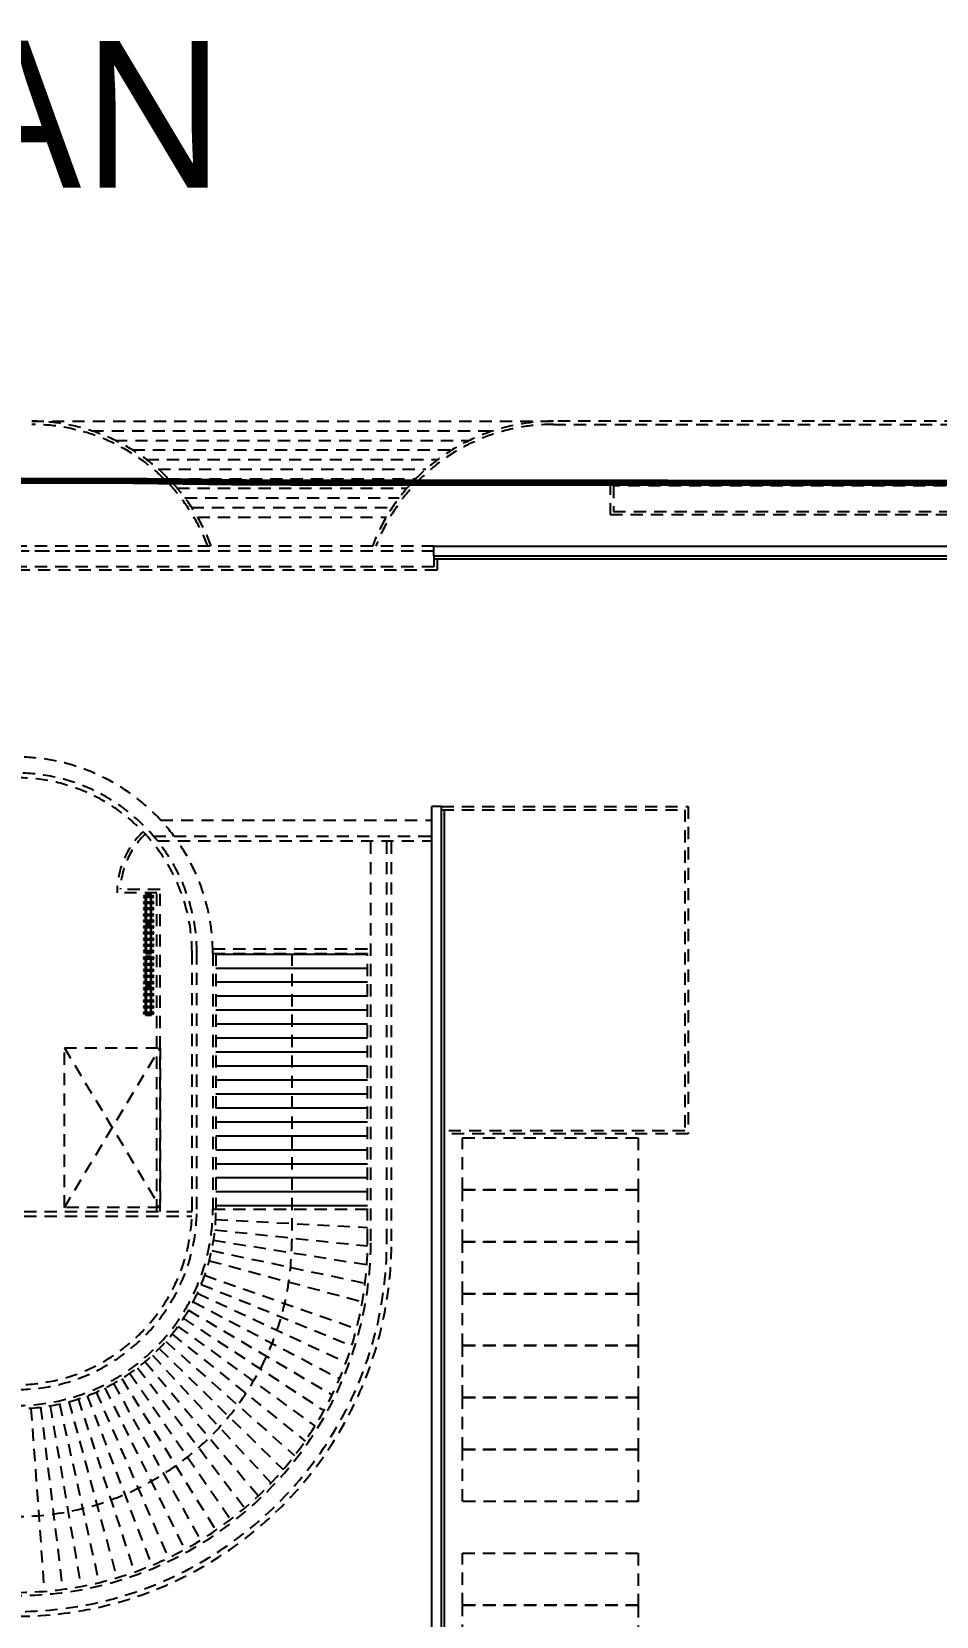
# Model space of a CAD drawing. Header units: millimetres. Extents: x -41190 to 206278, y 985 to 58902.
# Drawn here: x 117586 to 118697, y 17912 to 19857 of the extents above; entities that cross this region are included whole.
import ezdxf
from ezdxf.enums import TextEntityAlignment as Align

# ---------------------------------------------------------------- set-up
doc = ezdxf.new("R2010")
doc.units = ezdxf.units.MM
doc.header["$LTSCALE"] = 100
doc.header["$MEASUREMENT"] = 0
doc.header["$PDSIZE"] = -10
doc.linetypes.add('-HID', pattern=[2.5, 1.5, -1])
doc.layers.get('0').update_dxf_attribs({"linetype": 'CONTINUOUS'})
for name, color, linetype in [('ELE2', 3, 'CONTINUOUS'), ('ELE9', 9, 'CONTINUOUS'), ('LAND-3', 9, 'CONTINUOUS'), ('TEXT', 3, 'CONTINUOUS'), ('트렌치', 9, 'CONTINUOUS')]:
    doc.layers.add(name, color=color, linetype=linetype)
doc.styles.add('나눔바른고딕', font='NanumBarunGothic.ttf')

# ---------------------------------------------------------------- blocks, each defined once
blk = doc.blocks.new('KEY PLAN_계단실G')
at = {"layer": 'ELE9', "linetype": '-HID', "ltscale": 0.1}
h = blk.add_hatch(dxfattribs=at)
h.set_pattern_fill('ANSI31', color=253, scale=137.2, angle=135)
h.set_pattern_definition([(180, (-709787.08, -9435.585), (-1e-15, -17.15), [])])
h.paths.add_polyline_path([(-3706.4, -890.8), (-3706.4, -577.2), (-3892.6, -577.2), (-3892.6, -890.8)])
at = {"layer": 'ELE2', "color": 253, "ltscale": 0.1}
for points in [[(-3625, -89.2), (-3625, -77.4), (-481.2, -77.4)], [(-3625, -89.2), (-481.2, -89.2)], [(-430.2, -2156.5), (-3627.5, -2156.5), (-3627.5, -396.9)], [(-430.2, -2144.7), (-3615.7, -2144.7), (-3615.7, -396.9), (-3627.5, -396.9)]]:
    blk.add_lwpolyline(points, dxfattribs=at)
at = {"layer": 'ELE9', "color": 253, "linetype": '-HID', "ltscale": 0.1}
for p, q in [((-3625, -102.9), (-4137.6, -102.9)), ((-3702.4, -930), (-3702.4, -439)), ((-3979.1, -506.3), (-3979.1, -504.8)), ((-3979.1, -504.8), (-3971.6, -504.8)), ((-3971.6, -506.3), (-3971.6, -504.8)), ((-3965.1, -893.8), (-3965.1, -502.7)), ((-3979.1, -507.9), (-3979.1, -506.7)), ((-3979.1, -513.8), (-3979.1, -508.3)), ((-3979.1, -515.4), (-3979.1, -514.2)), ((-3979.1, -521.3), (-3979.1, -515.8)), ((-3979.1, -522.9), (-3979.1, -521.7)), ((-3979.1, -528.8), (-3979.1, -523.3)), ((-3978.7, -507.9), (-3978.7, -506.7)), ((-3978.7, -515.4), (-3978.7, -514.2)), ((-3978.7, -522.9), (-3978.7, -521.7)), ((-3978.4, -507.9), (-3978.4, -506.7)), ((-3978.4, -515.4), (-3978.4, -514.2)), ((-3978.4, -522.9), (-3978.4, -521.7)), ((-3978.1, -506.3), (-3978.1, -505.8)), ((-3978.1, -505.8), (-3972.6, -505.8)), ((-3978.1, -507.9), (-3978.1, -506.7)), ((-3978.1, -513.8), (-3978.1, -508.3)), ((-3978.1, -515.4), (-3978.1, -514.2)), ((-3978.1, -521.3), (-3978.1, -515.8)), ((-3978.1, -522.9), (-3978.1, -521.7)), ((-3978.1, -528.8), (-3978.1, -523.3)), ((-3972.6, -506.3), (-3972.6, -505.8)), ((-3972.6, -507.9), (-3972.6, -506.7)), ((-3972.6, -513.8), (-3972.6, -508.3)), ((-3972.6, -515.4), (-3972.6, -514.2)), ((-3972.6, -521.3), (-3972.6, -515.8)), ((-3972.6, -522.9), (-3972.6, -521.7)), ((-3972.6, -528.8), (-3972.6, -523.3)), ((-3972.2, -507.9), (-3972.2, -506.7)), ((-3972.2, -515.4), (-3972.2, -514.2)), ((-3972.2, -522.9), (-3972.2, -521.7)), ((-3972, -507.9), (-3972, -506.7)), ((-3972, -515.4), (-3972, -514.2)), ((-3972, -522.9), (-3972, -521.7)), ((-3971.6, -507.9), (-3971.6, -506.7)), ((-3971.6, -513.8), (-3971.6, -508.3)), ((-3971.6, -515.4), (-3971.6, -514.2)), ((-3971.6, -521.3), (-3971.6, -515.8)), ((-3971.6, -522.9), (-3971.6, -521.7)), ((-3971.6, -528.8), (-3971.6, -523.3)), ((-3979.1, -536.2), (-3979.1, -530.8)), ((-3979.1, -537.8), (-3979.1, -536.7)), ((-3979.1, -538.3), (-3979.1, -539.8)), ((-3979.1, -539.8), (-3971.6, -539.8)), ((-3979.1, -543.7), (-3979.1, -542.2)), ((-3979.1, -542.2), (-3971.6, -542.2)), ((-3979.1, -545.3), (-3979.1, -544.2)), ((-3978.7, -530.4), (-3978.7, -529.2)), ((-3978.7, -537.9), (-3978.7, -536.7)), ((-3978.7, -545.3), (-3978.7, -544.2)), ((-3978.4, -530.4), (-3978.4, -529.2)), ((-3978.4, -537.9), (-3978.4, -536.7)), ((-3978.4, -545.3), (-3978.4, -544.2)), ((-3978.1, -536.2), (-3978.1, -530.8)), ((-3978.1, -537.8), (-3978.1, -536.7)), ((-3978.1, -538.3), (-3978.1, -538.8)), ((-3978.1, -538.8), (-3972.6, -538.8)), ((-3978.1, -543.7), (-3978.1, -543.2)), ((-3978.1, -543.2), (-3972.6, -543.2)), ((-3978.1, -545.3), (-3978.1, -544.2)), ((-3972.6, -530.4), (-3972.6, -529.2)), ((-3972.6, -536.2), (-3972.6, -530.8)), ((-3972.6, -537.8), (-3972.6, -536.7)), ((-3972.6, -538.3), (-3972.6, -538.8)), ((-3972.6, -543.7), (-3972.6, -543.2)), ((-3972.6, -545.3), (-3972.6, -544.2)), ((-3972.2, -530.4), (-3972.2, -529.2)), ((-3972.2, -537.9), (-3972.2, -536.7)), ((-3972.2, -545.3), (-3972.2, -544.2)), ((-3972, -530.4), (-3972, -529.2)), ((-3972, -537.9), (-3972, -536.7)), ((-3972, -545.3), (-3972, -544.2)), ((-3971.6, -530.4), (-3971.6, -529.2)), ((-3971.6, -536.2), (-3971.6, -530.8)), ((-3971.6, -537.8), (-3971.6, -536.7)), ((-3971.6, -538.3), (-3971.6, -539.8)), ((-3971.6, -543.7), (-3971.6, -542.2)), ((-3971.6, -545.3), (-3971.6, -544.2)), ((-3979.1, -551.2), (-3979.1, -545.8)), ((-3979.1, -552.8), (-3979.1, -551.6)), ((-3979.1, -558.7), (-3979.1, -553.2)), ((-3979.1, -560.3), (-3979.1, -559.1)), ((-3979.1, -566.2), (-3979.1, -560.7)), ((-3978.7, -552.8), (-3978.7, -551.6)), ((-3978.7, -560.3), (-3978.7, -559.1)), ((-3978.4, -552.8), (-3978.4, -551.6)), ((-3978.4, -560.3), (-3978.4, -559.1)), ((-3978.1, -551.2), (-3978.1, -545.8)), ((-3978.1, -552.8), (-3978.1, -551.6)), ((-3978.1, -558.7), (-3978.1, -553.2)), ((-3978.1, -560.3), (-3978.1, -559.1)), ((-3978.1, -566.2), (-3978.1, -560.7)), ((-3972.6, -551.2), (-3972.6, -545.8)), ((-3972.6, -552.8), (-3972.6, -551.6)), ((-3972.6, -558.7), (-3972.6, -553.2)), ((-3972.6, -560.3), (-3972.6, -559.1)), ((-3972.6, -566.2), (-3972.6, -560.7)), ((-3972.2, -552.8), (-3972.2, -551.6)), ((-3972.2, -560.3), (-3972.2, -559.1)), ((-3972, -552.8), (-3972, -551.6)), ((-3972, -560.3), (-3972, -559.1)), ((-3971.6, -551.2), (-3971.6, -545.8)), ((-3971.6, -552.8), (-3971.6, -551.6)), ((-3971.6, -558.7), (-3971.6, -553.2)), ((-3971.6, -560.3), (-3971.6, -559.1)), ((-3971.6, -566.2), (-3971.6, -560.7)), ((-3979.1, -573.7), (-3979.1, -568.2)), ((-3979.1, -575.3), (-3979.1, -574.1)), ((-3979.1, -575.7), (-3979.1, -577.2)), ((-3979.1, -577.2), (-3971.6, -577.2)), ((-3979.1, -581.9), (-3979.1, -580.4)), ((-3979.1, -580.4), (-3971.6, -580.4)), ((-3979.1, -583.5), (-3979.1, -582.4)), ((-3978.7, -567.8), (-3978.7, -566.6)), ((-3978.7, -575.3), (-3978.7, -574.1)), ((-3978.7, -583.5), (-3978.7, -582.4)), ((-3978.4, -567.8), (-3978.4, -566.6)), ((-3978.4, -575.3), (-3978.4, -574.1)), ((-3978.4, -583.5), (-3978.4, -582.4)), ((-3978.1, -573.7), (-3978.1, -568.2)), ((-3978.1, -575.3), (-3978.1, -574.1)), ((-3978.1, -575.7), (-3978.1, -576.2)), ((-3978.1, -576.2), (-3972.6, -576.2)), ((-3978.1, -581.9), (-3978.1, -581.4)), ((-3978.1, -581.4), (-3972.6, -581.4)), ((-3978.1, -583.5), (-3978.1, -582.4)), ((-3972.6, -567.8), (-3972.6, -566.6)), ((-3972.6, -573.7), (-3972.6, -568.2)), ((-3972.6, -575.3), (-3972.6, -574.1)), ((-3972.6, -575.7), (-3972.6, -576.2)), ((-3972.6, -581.9), (-3972.6, -581.4)), ((-3972.6, -583.5), (-3972.6, -582.4)), ((-3972.2, -567.8), (-3972.2, -566.6)), ((-3972.2, -575.3), (-3972.2, -574.1)), ((-3972.2, -583.5), (-3972.2, -582.4)), ((-3972, -567.8), (-3972, -566.6)), ((-3972, -575.3), (-3972, -574.1)), ((-3972, -583.5), (-3972, -582.4)), ((-3971.6, -567.8), (-3971.6, -566.6)), ((-3971.6, -573.7), (-3971.6, -568.2)), ((-3971.6, -575.3), (-3971.6, -574.1)), ((-3971.6, -575.7), (-3971.6, -577.2)), ((-3971.6, -581.9), (-3971.6, -580.4)), ((-3971.6, -583.5), (-3971.6, -582.4)), ((-3896.5, -577.2), (-3896.5, -890.8)), ((-3892.6, -577.2), (-3892.6, -890.8)), ((-3706.4, -930), (-3706.4, -577.2)), ((-3979.1, -589.4), (-3979.1, -584)), ((-3979.1, -591), (-3979.1, -589.8)), ((-3979.1, -596.9), (-3979.1, -591.4)), ((-3979.1, -598.5), (-3979.1, -597.3)), ((-3979.1, -604.4), (-3979.1, -598.9)), ((-3978.7, -591), (-3978.7, -589.8)), ((-3978.7, -598.5), (-3978.7, -597.3)), ((-3978.4, -591), (-3978.4, -589.8)), ((-3978.4, -598.5), (-3978.4, -597.3)), ((-3978.1, -589.4), (-3978.1, -584)), ((-3978.1, -591), (-3978.1, -589.8)), ((-3978.1, -596.9), (-3978.1, -591.4)), ((-3978.1, -598.5), (-3978.1, -597.3)), ((-3978.1, -604.4), (-3978.1, -598.9)), ((-3972.6, -589.4), (-3972.6, -584)), ((-3972.6, -591), (-3972.6, -589.8)), ((-3972.6, -596.9), (-3972.6, -591.4)), ((-3972.6, -598.5), (-3972.6, -597.3)), ((-3972.6, -604.4), (-3972.6, -598.9)), ((-3972.2, -591), (-3972.2, -589.8)), ((-3972.2, -598.5), (-3972.2, -597.3)), ((-3972, -591), (-3972, -589.8)), ((-3972, -598.5), (-3972, -597.3)), ((-3971.6, -589.4), (-3971.6, -584)), ((-3971.6, -591), (-3971.6, -589.8)), ((-3971.6, -596.9), (-3971.6, -591.4)), ((-3971.6, -598.5), (-3971.6, -597.3)), ((-3971.6, -604.4), (-3971.6, -598.9)), ((-3979.1, -611.9), (-3979.1, -606.4)), ((-3979.1, -613.5), (-3979.1, -612.3)), ((-3979.1, -613.9), (-3979.1, -615.4)), ((-3979.1, -615.4), (-3971.6, -615.4)), ((-3979.1, -619.3), (-3979.1, -617.8)), ((-3979.1, -617.8), (-3971.6, -617.8)), ((-3979.1, -620.9), (-3979.1, -619.8)), ((-3979.1, -626.8), (-3979.1, -621.4)), ((-3978.7, -606), (-3978.7, -604.8)), ((-3978.7, -613.5), (-3978.7, -612.3)), ((-3978.7, -620.9), (-3978.7, -619.8)), ((-3978.4, -606), (-3978.4, -604.8)), ((-3978.4, -613.5), (-3978.4, -612.3)), ((-3978.4, -620.9), (-3978.4, -619.8)), ((-3978.1, -611.9), (-3978.1, -606.4)), ((-3978.1, -613.5), (-3978.1, -612.3)), ((-3978.1, -613.9), (-3978.1, -614.4)), ((-3978.1, -614.4), (-3972.6, -614.4)), ((-3978.1, -619.3), (-3978.1, -618.8)), ((-3978.1, -618.8), (-3972.6, -618.8)), ((-3978.1, -620.9), (-3978.1, -619.8)), ((-3978.1, -626.8), (-3978.1, -621.4)), ((-3972.6, -606), (-3972.6, -604.8)), ((-3972.6, -611.9), (-3972.6, -606.4)), ((-3972.6, -613.5), (-3972.6, -612.3)), ((-3972.6, -613.9), (-3972.6, -614.4)), ((-3972.6, -619.3), (-3972.6, -618.8)), ((-3972.6, -620.9), (-3972.6, -619.8)), ((-3972.6, -626.8), (-3972.6, -621.4)), ((-3972.2, -606), (-3972.2, -604.8)), ((-3972.2, -613.5), (-3972.2, -612.3)), ((-3972.2, -620.9), (-3972.2, -619.8)), ((-3972, -606), (-3972, -604.8)), ((-3972, -613.5), (-3972, -612.3)), ((-3972, -620.9), (-3972, -619.8)), ((-3971.6, -606), (-3971.6, -604.8)), ((-3971.6, -611.9), (-3971.6, -606.4)), ((-3971.6, -613.5), (-3971.6, -612.3)), ((-3971.6, -613.9), (-3971.6, -615.4)), ((-3971.6, -619.3), (-3971.6, -617.8)), ((-3971.6, -620.9), (-3971.6, -619.8)), ((-3971.6, -626.8), (-3971.6, -621.4)), ((-3979.1, -628.4), (-3979.1, -627.3)), ((-3979.1, -634.3), (-3979.1, -628.9)), ((-3979.1, -635.9), (-3979.1, -634.7)), ((-3979.1, -641.8), (-3979.1, -636.4)), ((-3978.7, -628.4), (-3978.7, -627.3)), ((-3978.7, -635.9), (-3978.7, -634.7)), ((-3978.4, -628.4), (-3978.4, -627.3)), ((-3978.4, -635.9), (-3978.4, -634.7)), ((-3978.1, -628.4), (-3978.1, -627.3)), ((-3978.1, -634.3), (-3978.1, -628.9)), ((-3978.1, -635.9), (-3978.1, -634.7)), ((-3978.1, -641.8), (-3978.1, -636.4)), ((-3972.6, -628.4), (-3972.6, -627.3)), ((-3972.6, -634.3), (-3972.6, -628.9)), ((-3972.6, -635.9), (-3972.6, -634.7)), ((-3972.6, -641.8), (-3972.6, -636.4)), ((-3972.2, -628.4), (-3972.2, -627.3)), ((-3972.2, -635.9), (-3972.2, -634.7)), ((-3972, -628.4), (-3972, -627.3)), ((-3972, -635.9), (-3972, -634.7)), ((-3971.6, -628.4), (-3971.6, -627.3)), ((-3971.6, -634.3), (-3971.6, -628.9)), ((-3971.6, -635.9), (-3971.6, -634.7)), ((-3971.6, -641.8), (-3971.6, -636.4)), ((-3979.1, -649.3), (-3979.1, -643.8)), ((-3979.1, -650.9), (-3979.1, -649.7)), ((-3979.1, -651.3), (-3979.1, -652.9)), ((-3979.1, -652.9), (-3971.6, -652.9)), ((-3978.7, -643.4), (-3978.7, -642.2)), ((-3978.7, -650.9), (-3978.7, -649.7)), ((-3978.4, -643.4), (-3978.4, -642.2)), ((-3978.4, -650.9), (-3978.4, -649.7)), ((-3978.1, -649.3), (-3978.1, -643.8)), ((-3978.1, -650.9), (-3978.1, -649.7)), ((-3978.1, -651.3), (-3978.1, -651.9)), ((-3978.1, -651.9), (-3972.6, -651.9)), ((-3972.6, -643.4), (-3972.6, -642.2)), ((-3972.6, -649.3), (-3972.6, -643.8)), ((-3972.6, -650.9), (-3972.6, -649.7)), ((-3972.6, -651.3), (-3972.6, -651.9)), ((-3972.2, -643.4), (-3972.2, -642.2)), ((-3972.2, -650.9), (-3972.2, -649.7)), ((-3972, -643.4), (-3972, -642.2)), ((-3972, -650.9), (-3972, -649.7)), ((-3971.6, -643.4), (-3971.6, -642.2)), ((-3971.6, -649.3), (-3971.6, -643.8)), ((-3971.6, -650.9), (-3971.6, -649.7)), ((-3971.6, -651.3), (-3971.6, -652.9))]:
    blk.add_line(p, q, dxfattribs=at)
for points in [[(-4118.9, 76), (-4118.9, 76, -0.313556), (-3898.4, -77.4)], [(-4118.9, 72, -0.311828), (-3902.6, -77.4, -0.311828)], [(-3625, -77.4), (-4137.6, -77.4, 0.414214), (-4598.2, -538), (-4598.2, -930, 1), (-3677, -930), (-3677, -439)], [(-3922, -83.3), (-4137.6, -83.3, 0.414214), (-4592.3, -538), (-4592.3, -930, 1), (-3682.8, -930), (-3682.8, -439)], [(-3799.5, -577.2), (-3799.5, -930, -1), (-4475.7, -930), (-4475.7, -557.6, -0.414214), (-4137.6, -219.5)], [(-4359, -890.8, 1), (-3916.1, -890.8), (-3916.1, -577.2, 1), (-4359, -577.2), (-4359, -890.8)], [(-4353.2, -890.8, 1), (-3922, -890.8), (-3922, -577.2, 1), (-4353.2, -577.2), (-4353.2, -890.8)], [(-4014.1, -502.7, -0.204235), (-3982.1, -427.8, -0.204235)], [(-4010.1, -498.8, -0.193955), (-3979.4, -430.6, -0.193955)], [(-3978.2, -506.3, 0.259476), (-3978.6, -506.1, 0.259476), (-3978.9, -506.3, 1)], [(-3978.9, -506.7, 0.179535), (-3978.7, -506.9, 1)], [(-3978.7, -507.7, 0.179535), (-3978.9, -507.9, 1)], [(-3978.9, -508.3, 0.556415), (-3978.2, -508.3, 1)], [(-3978.2, -513.8, 0.259476), (-3978.6, -513.6, 0.259476), (-3978.9, -513.8, 1)], [(-3978.9, -514.2, 0.179535), (-3978.7, -514.4, 1)], [(-3978.7, -515.2, 0.179535), (-3978.9, -515.4, 1)], [(-3978.9, -515.8, 0.556415), (-3978.2, -515.8, 1)], [(-3978.2, -521.3, 0.259476), (-3978.6, -521.1, 0.259476), (-3978.9, -521.3, 1)], [(-3978.9, -521.7, 0.179535), (-3978.7, -521.9, 1)], [(-3978.7, -522.7, 0.179535), (-3978.9, -522.9, 1)], [(-3978.9, -523.3, 0.556415), (-3978.2, -523.3, 1)], [(-3978.4, -506.9, 0.179535), (-3978.2, -506.7, 0.259476)], [(-3978.2, -507.9, 0.179535), (-3978.4, -507.7, 0.259476)], [(-3978.4, -514.4, 0.179535), (-3978.2, -514.2, 0.259476)], [(-3978.2, -515.4, 0.179535), (-3978.4, -515.2, 0.259476)], [(-3978.4, -521.9, 0.179535), (-3978.2, -521.7, 0.259476)], [(-3978.2, -522.9, 0.179535), (-3978.4, -522.7, 0.259476)], [(-3972.4, -506.3, -0.259476), (-3972.1, -506.1, -0.259476), (-3971.7, -506.3, -1)], [(-3972.2, -506.9, -0.179535), (-3972.4, -506.7, -0.259476)], [(-3972.4, -507.9, -0.179535), (-3972.2, -507.7, -0.259476)], [(-3971.7, -508.3, -0.556415), (-3972.4, -508.3, -1)], [(-3972.4, -513.8, -0.259476), (-3972.1, -513.6, -0.259476), (-3971.7, -513.8, -1)], [(-3972.2, -514.4, -0.179535), (-3972.4, -514.2, -0.259476)], [(-3972.4, -515.4, -0.179535), (-3972.2, -515.2, -0.259476)], [(-3971.7, -515.8, -0.556415), (-3972.4, -515.8, -1)], [(-3972.4, -521.3, -0.259476), (-3972.1, -521.1, -0.259476), (-3971.7, -521.3, -1)], [(-3972.2, -521.9, -0.179535), (-3972.4, -521.7, -0.259476)], [(-3972.4, -522.9, -0.179535), (-3972.2, -522.7, -0.259476)], [(-3971.7, -523.3, -0.556415), (-3972.4, -523.3, -1)], [(-3971.7, -506.7, -0.179535), (-3972, -506.9, -1)], [(-3972, -507.7, -0.179535), (-3971.7, -507.9, -1)], [(-3971.7, -514.2, -0.179535), (-3972, -514.4, -1)], [(-3972, -515.2, -0.179535), (-3971.7, -515.4, -1)], [(-3971.7, -521.7, -0.179535), (-3972, -521.9, -1)], [(-3972, -522.7, -0.179535), (-3971.7, -522.9, -1)], [(-3978.2, -528.8, 0.259476), (-3978.6, -528.6, 0.259476), (-3978.9, -528.8, 1)], [(-3978.9, -529.2, 0.179535), (-3978.7, -529.4, 1)], [(-3978.7, -530.2, 0.179535), (-3978.9, -530.4, 1)], [(-3978.9, -530.8, 0.556415), (-3978.2, -530.8, 1)], [(-3978.2, -536.3, 0.259476), (-3978.6, -536.1, 0.259476), (-3978.9, -536.3, 1)], [(-3978.9, -536.7, 0.179535), (-3978.7, -536.9, 1)], [(-3978.7, -537.7, 0.179535), (-3978.9, -537.8, 1)], [(-3978.9, -538.3, 0.556415), (-3978.2, -538.3, 1)], [(-3978.2, -543.7, 0.259476), (-3978.6, -543.5, 0.259476), (-3978.9, -543.7, 1)], [(-3978.9, -544.2, 0.179535), (-3978.7, -544.3, 1)], [(-3978.4, -529.4, 0.179535), (-3978.2, -529.2, 0.259476)], [(-3978.2, -530.4, 0.179535), (-3978.4, -530.2, 0.259476)], [(-3978.4, -536.9, 0.179535), (-3978.2, -536.7, 0.259476)], [(-3978.2, -537.8, 0.179535), (-3978.4, -537.7, 0.259476)], [(-3978.4, -544.3, 0.179535), (-3978.2, -544.2, 0.259476)], [(-3972.4, -528.8, -0.259476), (-3972.1, -528.6, -0.259476), (-3971.7, -528.8, -1)], [(-3972.2, -529.4, -0.179535), (-3972.4, -529.2, -0.259476)], [(-3972.4, -530.4, -0.179535), (-3972.2, -530.2, -0.259476)], [(-3971.7, -530.8, -0.556415), (-3972.4, -530.8, -1)], [(-3972.4, -536.3, -0.259476), (-3972.1, -536.1, -0.259476), (-3971.7, -536.3, -1)], [(-3972.2, -536.9, -0.179535), (-3972.4, -536.7, -0.259476)], [(-3972.4, -537.8, -0.179535), (-3972.2, -537.7, -0.259476)], [(-3971.7, -538.3, -0.556415), (-3972.4, -538.3, -1)], [(-3972.4, -543.7, -0.259476), (-3972.1, -543.5, -0.259476), (-3971.7, -543.7, -1)], [(-3972.2, -544.3, -0.179535), (-3972.4, -544.2, -0.259476)], [(-3971.7, -529.2, -0.179535), (-3972, -529.4, -1)], [(-3972, -530.2, -0.179535), (-3971.7, -530.4, -1)], [(-3971.7, -536.7, -0.179535), (-3972, -536.9, -1)], [(-3972, -537.7, -0.179535), (-3971.7, -537.8, -1)], [(-3971.7, -544.2, -0.179535), (-3972, -544.3, -1)], [(-3978.7, -545.1, 0.179535), (-3978.9, -545.3, 1)], [(-3978.9, -545.8, 0.556415), (-3978.2, -545.8, 1)], [(-3978.2, -551.2, 0.259476), (-3978.6, -551, 0.259476), (-3978.9, -551.2, 1)], [(-3978.9, -551.6, 0.179535), (-3978.7, -551.8, 1)], [(-3978.7, -552.6, 0.179535), (-3978.9, -552.8, 1)], [(-3978.9, -553.2, 0.556415), (-3978.2, -553.2, 1)], [(-3978.2, -558.7, 0.259476), (-3978.6, -558.5, 0.259476), (-3978.9, -558.7, 1)], [(-3978.9, -559.1, 0.179535), (-3978.7, -559.3, 1)], [(-3978.7, -560.1, 0.179535), (-3978.9, -560.3, 1)], [(-3978.9, -560.7, 0.556415), (-3978.2, -560.7, 1)], [(-3978.2, -545.3, 0.179535), (-3978.4, -545.1, 0.259476)], [(-3978.4, -551.8, 0.179535), (-3978.2, -551.6, 0.259476)], [(-3978.2, -552.8, 0.179535), (-3978.4, -552.6, 0.259476)], [(-3978.4, -559.3, 0.179535), (-3978.2, -559.1, 0.259476)], [(-3978.2, -560.3, 0.179535), (-3978.4, -560.1, 0.259476)], [(-3972.4, -545.3, -0.179535), (-3972.2, -545.1, -0.259476)], [(-3971.7, -545.8, -0.556415), (-3972.4, -545.8, -1)], [(-3972.4, -551.2, -0.259476), (-3972.1, -551, -0.259476), (-3971.7, -551.2, -1)], [(-3972.2, -551.8, -0.179535), (-3972.4, -551.6, -0.259476)], [(-3972.4, -552.8, -0.179535), (-3972.2, -552.6, -0.259476)], [(-3971.7, -553.2, -0.556415), (-3972.4, -553.2, -1)], [(-3972.4, -558.7, -0.259476), (-3972.1, -558.5, -0.259476), (-3971.7, -558.7, -1)], [(-3972.2, -559.3, -0.179535), (-3972.4, -559.1, -0.259476)], [(-3972.4, -560.3, -0.179535), (-3972.2, -560.1, -0.259476)], [(-3971.7, -560.7, -0.556415), (-3972.4, -560.7, -1)], [(-3972, -545.1, -0.179535), (-3971.7, -545.3, -1)], [(-3971.7, -551.6, -0.179535), (-3972, -551.8, -1)], [(-3972, -552.6, -0.179535), (-3971.7, -552.8, -1)], [(-3971.7, -559.1, -0.179535), (-3972, -559.3, -1)], [(-3972, -560.1, -0.179535), (-3971.7, -560.3, -1)], [(-3978.2, -566.2, 0.259476), (-3978.6, -566, 0.259476), (-3978.9, -566.2, 1)], [(-3978.9, -566.6, 0.179535), (-3978.7, -566.8, 1)], [(-3978.7, -567.6, 0.179535), (-3978.9, -567.8, 1)], [(-3978.9, -568.2, 0.556415), (-3978.2, -568.2, 1)], [(-3978.2, -573.7, 0.259476), (-3978.6, -573.5, 0.259476), (-3978.9, -573.7, 1)], [(-3978.9, -574.1, 0.179535), (-3978.7, -574.3, 1)], [(-3978.7, -575.1, 0.179535), (-3978.9, -575.3, 1)], [(-3978.9, -575.7, 0.556415), (-3978.2, -575.7, 1)], [(-3978.2, -581.9, 0.259476), (-3978.6, -581.7, 0.259476), (-3978.9, -581.9, 1)], [(-3978.9, -582.4, 0.179535), (-3978.7, -582.5, 1)], [(-3978.7, -583.3, 0.179535), (-3978.9, -583.5, 1)], [(-3978.4, -566.8, 0.179535), (-3978.2, -566.6, 0.259476)], [(-3978.2, -567.8, 0.179535), (-3978.4, -567.6, 0.259476)], [(-3978.4, -574.3, 0.179535), (-3978.2, -574.1, 0.259476)], [(-3978.2, -575.3, 0.179535), (-3978.4, -575.1, 0.259476)], [(-3978.4, -582.5, 0.179535), (-3978.2, -582.4, 0.259476)], [(-3978.2, -583.5, 0.179535), (-3978.4, -583.3, 0.259476)], [(-3972.4, -566.2, -0.259476), (-3972.1, -566, -0.259476), (-3971.7, -566.2, -1)], [(-3972.2, -566.8, -0.179535), (-3972.4, -566.6, -0.259476)], [(-3972.4, -567.8, -0.179535), (-3972.2, -567.6, -0.259476)], [(-3971.7, -568.2, -0.556415), (-3972.4, -568.2, -1)], [(-3972.4, -573.7, -0.259476), (-3972.1, -573.5, -0.259476), (-3971.7, -573.7, -1)], [(-3972.2, -574.3, -0.179535), (-3972.4, -574.1, -0.259476)], [(-3972.4, -575.3, -0.179535), (-3972.2, -575.1, -0.259476)], [(-3971.7, -575.7, -0.556415), (-3972.4, -575.7, -1)], [(-3972.4, -581.9, -0.259476), (-3972.1, -581.7, -0.259476), (-3971.7, -581.9, -1)], [(-3972.2, -582.5, -0.179535), (-3972.4, -582.4, -0.259476)], [(-3972.4, -583.5, -0.179535), (-3972.2, -583.3, -0.259476)], [(-3971.7, -566.6, -0.179535), (-3972, -566.8, -1)], [(-3972, -567.6, -0.179535), (-3971.7, -567.8, -1)], [(-3971.7, -574.1, -0.179535), (-3972, -574.3, -1)], [(-3972, -575.1, -0.179535), (-3971.7, -575.3, -1)], [(-3971.7, -582.4, -0.179535), (-3972, -582.5, -1)], [(-3972, -583.3, -0.179535), (-3971.7, -583.5, -1)], [(-3978.9, -584, 0.556415), (-3978.2, -584, 1)], [(-3978.2, -589.4, 0.259476), (-3978.6, -589.2, 0.259476), (-3978.9, -589.4, 1)], [(-3978.9, -589.8, 0.179535), (-3978.7, -590, 1)], [(-3978.7, -590.8, 0.179535), (-3978.9, -591, 1)], [(-3978.9, -591.4, 0.556415), (-3978.2, -591.4, 1)], [(-3978.2, -596.9, 0.259476), (-3978.6, -596.7, 0.259476), (-3978.9, -596.9, 1)], [(-3978.9, -597.3, 0.179535), (-3978.7, -597.5, 1)], [(-3978.7, -598.3, 0.179535), (-3978.9, -598.5, 1)], [(-3978.9, -598.9, 0.556415), (-3978.2, -598.9, 1)], [(-3978.4, -590, 0.179535), (-3978.2, -589.8, 0.259476)], [(-3978.2, -591, 0.179535), (-3978.4, -590.8, 0.259476)], [(-3978.4, -597.5, 0.179535), (-3978.2, -597.3, 0.259476)], [(-3978.2, -598.5, 0.179535), (-3978.4, -598.3, 0.259476)], [(-3971.7, -584, -0.556415), (-3972.4, -584, -1)], [(-3972.4, -589.4, -0.259476), (-3972.1, -589.2, -0.259476), (-3971.7, -589.4, -1)], [(-3972.2, -590, -0.179535), (-3972.4, -589.8, -0.259476)], [(-3972.4, -591, -0.179535), (-3972.2, -590.8, -0.259476)], [(-3971.7, -591.4, -0.556415), (-3972.4, -591.4, -1)], [(-3972.4, -596.9, -0.259476), (-3972.1, -596.7, -0.259476), (-3971.7, -596.9, -1)], [(-3972.2, -597.5, -0.179535), (-3972.4, -597.3, -0.259476)], [(-3972.4, -598.5, -0.179535), (-3972.2, -598.3, -0.259476)], [(-3971.7, -598.9, -0.556415), (-3972.4, -598.9, -1)], [(-3971.7, -589.8, -0.179535), (-3972, -590, -1)], [(-3972, -590.8, -0.179535), (-3971.7, -591, -1)], [(-3971.7, -597.3, -0.179535), (-3972, -597.5, -1)], [(-3972, -598.3, -0.179535), (-3971.7, -598.5, -1)], [(-3978.2, -604.4, 0.259476), (-3978.6, -604.2, 0.259476), (-3978.9, -604.4, 1)], [(-3978.9, -604.8, 0.179535), (-3978.7, -605, 1)], [(-3978.7, -605.8, 0.179535), (-3978.9, -606, 1)], [(-3978.9, -606.4, 0.556415), (-3978.2, -606.4, 1)], [(-3978.2, -611.9, 0.259476), (-3978.6, -611.7, 0.259476), (-3978.9, -611.9, 1)], [(-3978.9, -612.3, 0.179535), (-3978.7, -612.5, 1)], [(-3978.7, -613.3, 0.179535), (-3978.9, -613.5, 1)], [(-3978.9, -613.9, 0.556415), (-3978.2, -613.9, 1)], [(-3978.2, -619.3, 0.259476), (-3978.6, -619.1, 0.259476), (-3978.9, -619.3, 1)], [(-3978.9, -619.8, 0.179535), (-3978.7, -620, 1)], [(-3978.7, -620.8, 0.179535), (-3978.9, -620.9, 1)], [(-3978.9, -621.4, 0.556415), (-3978.2, -621.4, 1)], [(-3978.4, -605, 0.179535), (-3978.2, -604.8, 0.259476)], [(-3978.2, -606, 0.179535), (-3978.4, -605.8, 0.259476)], [(-3978.4, -612.5, 0.179535), (-3978.2, -612.3, 0.259476)], [(-3978.2, -613.5, 0.179535), (-3978.4, -613.3, 0.259476)], [(-3978.4, -620, 0.179535), (-3978.2, -619.8, 0.259476)], [(-3978.2, -620.9, 0.179535), (-3978.4, -620.8, 0.259476)], [(-3972.4, -604.4, -0.259476), (-3972.1, -604.2, -0.259476), (-3971.7, -604.4, -1)], [(-3972.2, -605, -0.179535), (-3972.4, -604.8, -0.259476)], [(-3972.4, -606, -0.179535), (-3972.2, -605.8, -0.259476)], [(-3971.7, -606.4, -0.556415), (-3972.4, -606.4, -1)], [(-3972.4, -611.9, -0.259476), (-3972.1, -611.7, -0.259476), (-3971.7, -611.9, -1)], [(-3972.2, -612.5, -0.179535), (-3972.4, -612.3, -0.259476)], [(-3972.4, -613.5, -0.179535), (-3972.2, -613.3, -0.259476)], [(-3971.7, -613.9, -0.556415), (-3972.4, -613.9, -1)], [(-3972.4, -619.3, -0.259476), (-3972.1, -619.1, -0.259476), (-3971.7, -619.3, -1)], [(-3972.2, -620, -0.179535), (-3972.4, -619.8, -0.259476)], [(-3972.4, -620.9, -0.179535), (-3972.2, -620.8, -0.259476)], [(-3971.7, -621.4, -0.556415), (-3972.4, -621.4, -1)], [(-3971.7, -604.8, -0.179535), (-3972, -605, -1)], [(-3972, -605.8, -0.179535), (-3971.7, -606, -1)], [(-3971.7, -612.3, -0.179535), (-3972, -612.5, -1)], [(-3972, -613.3, -0.179535), (-3971.7, -613.5, -1)], [(-3971.7, -619.8, -0.179535), (-3972, -620, -1)], [(-3972, -620.8, -0.179535), (-3971.7, -620.9, -1)], [(-3978.2, -626.8, 0.259476), (-3978.6, -626.6, 0.259476), (-3978.9, -626.8, 1)], [(-3978.9, -627.3, 0.179535), (-3978.7, -627.4, 1)], [(-3978.7, -628.3, 0.179535), (-3978.9, -628.4, 1)], [(-3978.9, -628.9, 0.556415), (-3978.2, -628.9, 1)], [(-3978.2, -634.3, 0.259476), (-3978.6, -634.1, 0.259476), (-3978.9, -634.3, 1)], [(-3978.9, -634.8, 0.179535), (-3978.7, -634.9, 1)], [(-3978.7, -635.7, 0.179535), (-3978.9, -635.9, 1)], [(-3978.9, -636.4, 0.556415), (-3978.2, -636.4, 1)], [(-3978.2, -641.8, 0.259476), (-3978.6, -641.6, 0.259476), (-3978.9, -641.8, 1)], [(-3978.4, -627.4, 0.179535), (-3978.2, -627.3, 0.259476)], [(-3978.2, -628.4, 0.179535), (-3978.4, -628.3, 0.259476)], [(-3978.4, -634.9, 0.179535), (-3978.2, -634.8, 0.259476)], [(-3978.2, -635.9, 0.179535), (-3978.4, -635.7, 0.259476)], [(-3972.4, -626.8, -0.259476), (-3972.1, -626.6, -0.259476), (-3971.7, -626.8, -1)], [(-3972.2, -627.4, -0.179535), (-3972.4, -627.3, -0.259476)], [(-3972.4, -628.4, -0.179535), (-3972.2, -628.3, -0.259476)], [(-3971.7, -628.9, -0.556415), (-3972.4, -628.9, -1)], [(-3972.4, -634.3, -0.259476), (-3972.1, -634.1, -0.259476), (-3971.7, -634.3, -1)], [(-3972.2, -634.9, -0.179535), (-3972.4, -634.8, -0.259476)], [(-3972.4, -635.9, -0.179535), (-3972.2, -635.7, -0.259476)], [(-3971.7, -636.4, -0.556415), (-3972.4, -636.4, -1)], [(-3972.4, -641.8, -0.259476), (-3972.1, -641.6, -0.259476), (-3971.7, -641.8, -1)], [(-3971.7, -627.3, -0.179535), (-3972, -627.4, -1)], [(-3972, -628.3, -0.179535), (-3971.7, -628.4, -1)], [(-3971.7, -634.8, -0.179535), (-3972, -634.9, -1)], [(-3972, -635.7, -0.179535), (-3971.7, -635.9, -1)], [(-3978.9, -642.3, 0.179535), (-3978.7, -642.4, 1)], [(-3978.7, -643.2, 0.179535), (-3978.9, -643.4, 1)], [(-3978.9, -643.9, 0.556415), (-3978.2, -643.9, 1)], [(-3978.2, -649.3, 0.259476), (-3978.6, -649.1, 0.259476), (-3978.9, -649.3, 1)], [(-3978.9, -649.7, 0.179535), (-3978.7, -649.9, 1)], [(-3978.7, -650.7, 0.179535), (-3978.9, -650.9, 1)], [(-3978.9, -651.3, 0.556415), (-3978.2, -651.3, 1)], [(-3978.4, -642.4, 0.179535), (-3978.2, -642.3, 0.259476)], [(-3978.2, -643.4, 0.179535), (-3978.4, -643.2, 0.259476)], [(-3978.4, -649.9, 0.179535), (-3978.2, -649.7, 0.259476)], [(-3978.2, -650.9, 0.179535), (-3978.4, -650.7, 0.259476)], [(-3972.2, -642.4, -0.179535), (-3972.4, -642.3, -0.259476)], [(-3972.4, -643.4, -0.179535), (-3972.2, -643.2, -0.259476)], [(-3971.7, -643.9, -0.556415), (-3972.4, -643.9, -1)], [(-3972.4, -649.3, -0.259476), (-3972.1, -649.1, -0.259476), (-3971.7, -649.3, -1)], [(-3972.2, -649.9, -0.179535), (-3972.4, -649.7, -0.259476)], [(-3972.4, -650.9, -0.179535), (-3972.2, -650.7, -0.259476)], [(-3971.7, -651.3, -0.556415), (-3972.4, -651.3, -1)], [(-3971.7, -642.3, -0.179535), (-3972, -642.4, -1)], [(-3972, -643.2, -0.179535), (-3971.7, -643.4, -1)], [(-3971.7, -649.7, -0.179535), (-3972, -649.9, -1)], [(-3972, -650.7, -0.179535), (-3971.7, -650.9, -1)]]:
    blk.add_lwpolyline(points, format="xyb", dxfattribs=at)
for points in [[(-4118.9, 76), (-3478, 76)], [(-4045.6, 64.2), (-3552.1, 64.2)], [(-4016.5, 52.5), (-3581.3, 52.5)], [(-3995.1, 40.7), (-3602.8, 40.7)], [(-3977.9, 28.9), (-3620.2, 28.9)], [(-3963.4, 17.2), (-3634.7, 17.2)], [(-3951, 5.4), (-3647.2, 5.4)], [(-3940.2, -6.3), (-3658.1, -6.3)], [(-3930.8, -18.1), (-3667.6, -18.1)], [(-3922.5, -29.9), (-3676, -29.9)], [(-3915.3, -41.6), (-3683.4, -41.6)], [(-3625, -83.3), (-4137.6, -83.3)], [(-3621.1, -93.1), (-3621.1, -106.8), (-4137.6, -106.8)], [(-3625, -89.2), (-3625, -102.9)], [(-3615.7, -396.9), (-3312.9, -396.9), (-3312.9, -798.7), (-3613.3, -798.7)], [(-3615.7, -400.8), (-3316.8, -400.8), (-3316.8, -794.8), (-3613.3, -794.8)], [(-3960.5, -413.6), (-3627.5, -413.6)], [(-3969.3, -433.2), (-3627.5, -433.2)], [(-3964.5, -439), (-3627.5, -439)], [(-3965.1, -502.7), (-4014.1, -502.7)], [(-3961.2, -498.8), (-4010.1, -498.8)], [(-3961.2, -893.8), (-3961.2, -498.8)], [(-3896.5, -571.3), (-3702.4, -571.3)], [(-3896.5, -577.2), (-3702.4, -577.2)], [(-4078.8, -888.9), (-3961.2, -692.9)], [(-4078.8, -692.9), (-3961.2, -888.9)], [(-4353.2, -893.8), (-3922, -893.8)], [(-3896.5, -890.8), (-3702.4, -890.8)], [(-4353.2, -899.6), (-3922.1, -899.6)], [(-3892.9, -903.6), (-3706.4, -913.4)], [(-3895.6, -929.1), (-3707.3, -959)], [(-3893.9, -916.4), (-3706.4, -936.1)], [(-3897.9, -941.8), (-3709.5, -981.8)], [(-3906.4, -972.1), (-3720, -1037.7)], [(-3900.9, -954.2), (-3712.9, -1004.6)], [(-3910.6, -983.2), (-3725.9, -1058.4)], [(-3920.6, -1004.7), (-3740.9, -1099)], [(-3915.4, -994.1), (-3732.9, -1078.9)], [(-3932.6, -1025.1), (-3759.9, -1138.2)], [(-3926.4, -1015), (-3749.9, -1118.8)], [(-3946.5, -1044.2), (-3783.1, -1175.5)], [(-3939.4, -1034.8), (-3771, -1157.1)], [(-3962.2, -1062), (-3810.1, -1210.5)], [(-3954.2, -1053.3), (-3796.1, -1193.3)], [(-3988.8, -1085.5), (-3857.2, -1257.7)], [(-3979.6, -1078.1), (-3840.7, -1242.7)], [(-3970.7, -1070.2), (-3824.9, -1227)], [(-4018.5, -1104.9), (-3911.6, -1297.2)], [(-4008.3, -1098.9), (-3892.7, -1285)], [(-3998.4, -1092.5), (-3874.6, -1271.8)], [(-4073.2, -1127.2), (-4014.4, -1343.3)], [(-4061.9, -1123.8), (-3992.8, -1336.2)], [(-4050.7, -1119.9), (-3971.7, -1328.1)], [(-4039.7, -1115.4), (-3951.1, -1318.8)], [(-4029, -1110.4), (-3931, -1308.5)], [(-4119.8, -1135.2), (-4103.5, -1359.9)], [(-4108, -1134), (-4080.9, -1357.5)], [(-4096.3, -1132.3), (-4058.5, -1353.9)], [(-4084.7, -1130), (-4036.3, -1349.2)]]:
    blk.add_lwpolyline(points, dxfattribs=at)
for points in [[(-3976.8, -505.6), (-3976.4, -505.6), (-3976.2, -505.4), (-3976.2, -505.1), (-3976.4, -504.9), (-3976.8, -504.9), (-3977, -505.1), (-3977, -505.4)], [(-3974.2, -505.6), (-3973.9, -505.6), (-3973.7, -505.4), (-3973.7, -505.1), (-3973.9, -504.9), (-3974.2, -504.9), (-3974.4, -505.1), (-3974.4, -505.4)], [(-3976.8, -539), (-3976.4, -539), (-3976.2, -539.2), (-3976.2, -539.5), (-3976.4, -539.7), (-3976.8, -539.7), (-3977, -539.5), (-3977, -539.2)], [(-3976.8, -543.1), (-3976.4, -543.1), (-3976.2, -542.9), (-3976.2, -542.5), (-3976.4, -542.3), (-3976.8, -542.3), (-3977, -542.5), (-3977, -542.9)], [(-3974.2, -539), (-3973.9, -539), (-3973.7, -539.2), (-3973.7, -539.5), (-3973.9, -539.7), (-3974.2, -539.7), (-3974.4, -539.5), (-3974.4, -539.2)], [(-3974.2, -543.1), (-3973.9, -543.1), (-3973.7, -542.9), (-3973.7, -542.5), (-3973.9, -542.3), (-3974.2, -542.3), (-3974.4, -542.5), (-3974.4, -542.9)], [(-3976.8, -576.4), (-3976.4, -576.4), (-3976.2, -576.6), (-3976.2, -576.9), (-3976.4, -577.1), (-3976.8, -577.1), (-3977, -576.9), (-3977, -576.6)], [(-3976.8, -581.3), (-3976.4, -581.3), (-3976.2, -581.1), (-3976.2, -580.7), (-3976.4, -580.5), (-3976.8, -580.5), (-3977, -580.7), (-3977, -581.1)], [(-3974.2, -576.4), (-3973.9, -576.4), (-3973.7, -576.6), (-3973.7, -576.9), (-3973.9, -577.1), (-3974.2, -577.1), (-3974.4, -576.9), (-3974.4, -576.6)], [(-3974.2, -581.3), (-3973.9, -581.3), (-3973.7, -581.1), (-3973.7, -580.7), (-3973.9, -580.5), (-3974.2, -580.5), (-3974.4, -580.7), (-3974.4, -581.1)], [(-3976.8, -614.6), (-3976.4, -614.6), (-3976.2, -614.8), (-3976.2, -615.1), (-3976.4, -615.3), (-3976.8, -615.3), (-3977, -615.1), (-3977, -614.8)], [(-3976.8, -618.7), (-3976.4, -618.7), (-3976.2, -618.5), (-3976.2, -618.2), (-3976.4, -618), (-3976.8, -618), (-3977, -618.2), (-3977, -618.5)], [(-3974.2, -614.6), (-3973.9, -614.6), (-3973.7, -614.8), (-3973.7, -615.1), (-3973.9, -615.3), (-3974.2, -615.3), (-3974.4, -615.1), (-3974.4, -614.8)], [(-3974.2, -618.7), (-3973.9, -618.7), (-3973.7, -618.5), (-3973.7, -618.2), (-3973.9, -618), (-3974.2, -618), (-3974.4, -618.2), (-3974.4, -618.5)], [(-3976.8, -652), (-3976.4, -652), (-3976.2, -652.2), (-3976.2, -652.5), (-3976.4, -652.7), (-3976.8, -652.7), (-3977, -652.5), (-3977, -652.2)], [(-3974.2, -652), (-3973.9, -652), (-3973.7, -652.2), (-3973.7, -652.5), (-3973.9, -652.7), (-3974.2, -652.7), (-3974.4, -652.5), (-3974.4, -652.2)], [(-3961.2, -888.9), (-4078.8, -888.9), (-4078.8, -692.9), (-3961.2, -692.9)], [(-3589.7, -867.3), (-3589.7, -803.6), (-3374.1, -803.6), (-3374.1, -867.3)], [(-3589.7, -931), (-3589.7, -867.3), (-3374.1, -867.3), (-3374.1, -931)], [(-3589.7, -994.7), (-3589.7, -931), (-3374.1, -931), (-3374.1, -994.7)], [(-3589.7, -1058.4), (-3589.7, -994.7), (-3374.1, -994.7), (-3374.1, -1058.4)], [(-3589.7, -1122.1), (-3589.7, -1058.4), (-3374.1, -1058.4), (-3374.1, -1122.1)], [(-3589.7, -1185.8), (-3589.7, -1122.1), (-3374.1, -1122.1), (-3374.1, -1185.8)], [(-3589.7, -1249.5), (-3589.7, -1185.8), (-3374.1, -1185.8), (-3374.1, -1249.5)], [(-3589.7, -1376.9), (-3589.7, -1313.2), (-3374.1, -1313.2), (-3374.1, -1376.9)], [(-3589.7, -1440.6), (-3589.7, -1376.9), (-3374.1, -1376.9), (-3374.1, -1440.6)]]:
    blk.add_lwpolyline(points, close=True, dxfattribs=at)
for points in [[(-3981.4, -506.7, -1), (-3981.4, -506.3), (-3969.2, -506.3, -1), (-3969.2, -506.7)], [(-3981.4, -508.3, -1), (-3981.4, -507.9), (-3969.2, -507.9, -1), (-3969.2, -508.3)], [(-3981.4, -514.2, -1), (-3981.4, -513.8), (-3969.2, -513.8, -1), (-3969.2, -514.2)], [(-3981.4, -515.4), (-3969.2, -515.4, -1), (-3969.2, -515.8), (-3981.4, -515.8, -1)], [(-3981.4, -521.3), (-3969.2, -521.3, -1), (-3969.2, -521.7), (-3981.4, -521.7, -1)], [(-3981.4, -523.3, -1), (-3981.4, -522.9), (-3969.2, -522.9, -1), (-3969.2, -523.3)], [(-3978.6, -506.7, 1), (-3978.6, -506.3, 1)], [(-3978.6, -508.3, 1), (-3978.6, -507.9, 1)], [(-3978.6, -514.2, 1), (-3978.6, -513.8, 1)], [(-3978.6, -515.8, 1), (-3978.6, -515.4, 1)], [(-3978.6, -521.7, 1), (-3978.6, -521.3, 1)], [(-3978.6, -523.3, 1), (-3978.6, -522.9, 1)], [(-3972.1, -506.7, 1), (-3972.1, -506.3, 1)], [(-3972.1, -508.3, 1), (-3972.1, -507.9, 1)], [(-3972.1, -514.2, 1), (-3972.1, -513.8, 1)], [(-3972.1, -515.8, 1), (-3972.1, -515.4, 1)], [(-3972.1, -521.7, 1), (-3972.1, -521.3, 1)], [(-3972.1, -523.3, 1), (-3972.1, -522.9, 1)], [(-3981.4, -528.8), (-3969.2, -528.8, -1), (-3969.2, -529.2), (-3981.4, -529.2, -1)], [(-3981.4, -530.8, -1), (-3981.4, -530.4), (-3969.2, -530.4, -1), (-3969.2, -530.8)], [(-3981.4, -536.2), (-3969.2, -536.2, -1), (-3969.2, -536.7), (-3981.4, -536.7, -1)], [(-3981.4, -538.3, -1), (-3981.4, -537.8), (-3969.2, -537.8, -1), (-3969.2, -538.3)], [(-3981.4, -544.2, -1), (-3981.4, -543.7), (-3969.2, -543.7, -1), (-3969.2, -544.2)], [(-3978.6, -529.2, 1), (-3978.6, -528.8, 1)], [(-3978.6, -530.8, 1), (-3978.6, -530.4, 1)], [(-3978.6, -536.7, 1), (-3978.6, -536.2, 1)], [(-3978.6, -538.3, 1), (-3978.6, -537.8, 1)], [(-3978.6, -544.2, 1), (-3978.6, -543.7, 1)], [(-3972.1, -529.2, 1), (-3972.1, -528.8, 1)], [(-3972.1, -530.8, 1), (-3972.1, -530.4, 1)], [(-3972.1, -536.7, 1), (-3972.1, -536.2, 1)], [(-3972.1, -538.3, 1), (-3972.1, -537.8, 1)], [(-3972.1, -544.2, 1), (-3972.1, -543.7, 1)], [(-3981.4, -545.8, -1), (-3981.4, -545.3), (-3969.2, -545.3, -1), (-3969.2, -545.8)], [(-3981.4, -551.6, -1), (-3981.4, -551.2), (-3969.2, -551.2, -1), (-3969.2, -551.6)], [(-3981.4, -552.8), (-3969.2, -552.8, -1), (-3969.2, -553.2), (-3981.4, -553.2, -1)], [(-3981.4, -558.7), (-3969.2, -558.7, -1), (-3969.2, -559.1), (-3981.4, -559.1, -1)], [(-3981.4, -560.7, -1), (-3981.4, -560.3), (-3969.2, -560.3, -1), (-3969.2, -560.7)], [(-3978.6, -545.8, 1), (-3978.6, -545.3, 1)], [(-3978.6, -551.6, 1), (-3978.6, -551.2, 1)], [(-3978.6, -553.2, 1), (-3978.6, -552.8, 1)], [(-3978.6, -559.1, 1), (-3978.6, -558.7, 1)], [(-3978.6, -560.7, 1), (-3978.6, -560.3, 1)], [(-3972.1, -545.8, 1), (-3972.1, -545.3, 1)], [(-3972.1, -551.6, 1), (-3972.1, -551.2, 1)], [(-3972.1, -553.2, 1), (-3972.1, -552.8, 1)], [(-3972.1, -559.1, 1), (-3972.1, -558.7, 1)], [(-3972.1, -560.7, 1), (-3972.1, -560.3, 1)], [(-3981.4, -566.2), (-3969.2, -566.2, -1), (-3969.2, -566.6), (-3981.4, -566.6, -1)], [(-3981.4, -568.2, -1), (-3981.4, -567.8), (-3969.2, -567.8, -1), (-3969.2, -568.2)], [(-3981.4, -573.7), (-3969.2, -573.7, -1), (-3969.2, -574.1), (-3981.4, -574.1, -1)], [(-3981.4, -575.7, -1), (-3981.4, -575.3), (-3969.2, -575.3, -1), (-3969.2, -575.7)], [(-3981.4, -582.4, -1), (-3981.4, -581.9), (-3969.2, -581.9, -1), (-3969.2, -582.4)], [(-3978.6, -566.6, 1), (-3978.6, -566.2, 1)], [(-3978.6, -568.2, 1), (-3978.6, -567.8, 1)], [(-3978.6, -574.1, 1), (-3978.6, -573.7, 1)], [(-3978.6, -575.7, 1), (-3978.6, -575.3, 1)], [(-3978.6, -582.4, 1), (-3978.6, -581.9, 1)], [(-3972.1, -566.6, 1), (-3972.1, -566.2, 1)], [(-3972.1, -568.2, 1), (-3972.1, -567.8, 1)], [(-3972.1, -574.1, 1), (-3972.1, -573.7, 1)], [(-3972.1, -575.7, 1), (-3972.1, -575.3, 1)], [(-3972.1, -582.4, 1), (-3972.1, -581.9, 1)], [(-3981.4, -584, -1), (-3981.4, -583.5), (-3969.2, -583.5, -1), (-3969.2, -584)], [(-3981.4, -589.8, -1), (-3981.4, -589.4), (-3969.2, -589.4, -1), (-3969.2, -589.8)], [(-3981.4, -591), (-3969.2, -591, -1), (-3969.2, -591.4), (-3981.4, -591.4, -1)], [(-3981.4, -596.9), (-3969.2, -596.9, -1), (-3969.2, -597.3), (-3981.4, -597.3, -1)], [(-3981.4, -598.9, -1), (-3981.4, -598.5), (-3969.2, -598.5, -1), (-3969.2, -598.9)], [(-3978.6, -584, 1), (-3978.6, -583.5, 1)], [(-3978.6, -589.8, 1), (-3978.6, -589.4, 1)], [(-3978.6, -591.4, 1), (-3978.6, -591, 1)], [(-3978.6, -597.3, 1), (-3978.6, -596.9, 1)], [(-3978.6, -598.9, 1), (-3978.6, -598.5, 1)], [(-3972.1, -584, 1), (-3972.1, -583.5, 1)], [(-3972.1, -589.8, 1), (-3972.1, -589.4, 1)], [(-3972.1, -591.4, 1), (-3972.1, -591, 1)], [(-3972.1, -597.3, 1), (-3972.1, -596.9, 1)], [(-3972.1, -598.9, 1), (-3972.1, -598.5, 1)], [(-3981.4, -604.4), (-3969.2, -604.4, -1), (-3969.2, -604.8), (-3981.4, -604.8, -1)], [(-3981.4, -606.4, -1), (-3981.4, -606), (-3969.2, -606, -1), (-3969.2, -606.4)], [(-3981.4, -611.9), (-3969.2, -611.9, -1), (-3969.2, -612.3), (-3981.4, -612.3, -1)], [(-3981.4, -613.9, -1), (-3981.4, -613.5), (-3969.2, -613.5, -1), (-3969.2, -613.9)], [(-3981.4, -619.8, -1), (-3981.4, -619.3), (-3969.2, -619.3, -1), (-3969.2, -619.8)], [(-3981.4, -621.4, -1), (-3981.4, -620.9), (-3969.2, -620.9, -1), (-3969.2, -621.4)], [(-3978.6, -604.8, 1), (-3978.6, -604.4, 1)], [(-3978.6, -606.4, 1), (-3978.6, -606, 1)], [(-3978.6, -612.3, 1), (-3978.6, -611.9, 1)], [(-3978.6, -613.9, 1), (-3978.6, -613.5, 1)], [(-3978.6, -619.8, 1), (-3978.6, -619.3, 1)], [(-3978.6, -621.4, 1), (-3978.6, -620.9, 1)], [(-3972.1, -604.8, 1), (-3972.1, -604.4, 1)], [(-3972.1, -606.4, 1), (-3972.1, -606, 1)], [(-3972.1, -612.3, 1), (-3972.1, -611.9, 1)], [(-3972.1, -613.9, 1), (-3972.1, -613.5, 1)], [(-3972.1, -619.8, 1), (-3972.1, -619.3, 1)], [(-3972.1, -621.4, 1), (-3972.1, -620.9, 1)], [(-3981.4, -627.3, -1), (-3981.4, -626.8), (-3969.2, -626.8, -1), (-3969.2, -627.3)], [(-3981.4, -628.4), (-3969.2, -628.4, -1), (-3969.2, -628.9), (-3981.4, -628.9, -1)], [(-3981.4, -634.3), (-3969.2, -634.3, -1), (-3969.2, -634.7), (-3981.4, -634.7, -1)], [(-3981.4, -636.4, -1), (-3981.4, -635.9), (-3969.2, -635.9, -1), (-3969.2, -636.4)], [(-3978.6, -627.3, 1), (-3978.6, -626.8, 1)], [(-3978.6, -628.9, 1), (-3978.6, -628.4, 1)], [(-3978.6, -634.7, 1), (-3978.6, -634.3, 1)], [(-3978.6, -636.4, 1), (-3978.6, -635.9, 1)], [(-3972.1, -627.3, 1), (-3972.1, -626.8, 1)], [(-3972.1, -628.9, 1), (-3972.1, -628.4, 1)], [(-3972.1, -634.7, 1), (-3972.1, -634.3, 1)], [(-3972.1, -636.4, 1), (-3972.1, -635.9, 1)], [(-3981.4, -641.8), (-3969.2, -641.8, -1), (-3969.2, -642.2), (-3981.4, -642.2, -1)], [(-3981.4, -643.8, -1), (-3981.4, -643.4), (-3969.2, -643.4, -1), (-3969.2, -643.8)], [(-3981.4, -649.3), (-3969.2, -649.3, -1), (-3969.2, -649.7), (-3981.4, -649.7, -1)], [(-3981.4, -651.3, -1), (-3981.4, -650.9), (-3969.2, -650.9, -1), (-3969.2, -651.3)], [(-3978.6, -642.2, 1), (-3978.6, -641.8, 1)], [(-3978.6, -643.8, 1), (-3978.6, -643.4, 1)], [(-3978.6, -649.7, 1), (-3978.6, -649.3, 1)], [(-3978.6, -651.3, 1), (-3978.6, -650.9, 1)], [(-3972.1, -642.2, 1), (-3972.1, -641.8, 1)], [(-3972.1, -643.8, 1), (-3972.1, -643.4, 1)], [(-3972.1, -649.7, 1), (-3972.1, -649.3, 1)], [(-3972.1, -651.3, 1), (-3972.1, -650.9, 1)]]:
    blk.add_lwpolyline(points, format="xyb", close=True, dxfattribs=at)
for centre in [(-3976.6, -505.3), (-3974.1, -505.3), (-3976.6, -539.3), (-3976.6, -542.7), (-3974.1, -539.3), (-3974.1, -542.7), (-3976.6, -576.7), (-3976.6, -580.9), (-3974.1, -576.7), (-3974.1, -580.9), (-3976.6, -614.9), (-3976.6, -618.3), (-3974.1, -614.9), (-3974.1, -618.3), (-3976.6, -652.4), (-3974.1, -652.4)]:
    blk.add_circle(centre, 0.157, dxfattribs=at)
for centre, radius, start, end in [((-4137.6, -577.2), 241.1, 36.6954, 180), ((-4137.6, -577.2), 241.1, 0, 34.9716), ((-4137.6, -890.8), 245, 180, 0), ((-4137.6, -890.8), 241.1, 180, 0), ((-4137.6, -930), 435.1, 180, 360), ((-4137.6, -930), 431.2, 180, 360)]:
    blk.add_arc(centre, radius, start, end, dxfattribs=at)
blk.add_point((-3726.3, -1137.3), dxfattribs=at)
at = {"layer": 'LAND-3', "color": 253, "linetype": '-HID', "ltscale": 0.1}
for points in [[(-1232.8, 76), (-3478, 76, 0.31169), (-3700.5, -77.4), (-3700.5, -77.4)], [(-3696.3, -77.4, -0.309983), (-3478, 72.1), (-1232.8, 72.1)]]:
    blk.add_lwpolyline(points, format="xyb", dxfattribs=at)
at = {"layer": 'LAND-3', "color": 253, "ltscale": 0.1, "const_width": 8}
blk.add_lwpolyline([(-2016.7, -0.2), (-3843.7, 0.7), (-4007.5, 2.9), (-4721.7, 2.4), (-4767.3, 0.1), (-4804.8, -7.8), (-4841.2, -21.4), (-4875.1, -39.5), (-4906.9, -61.4), (-4936.2, -86.7), (-4962.9, -115.3), (-4984.9, -147), (-5002.1, -181.7), (-5013.6, -218.7), (-5019.6, -256.6), (-5021.4, -295.6), (-5017.4, -334.4), (-5009.1, -372.4), (-4575.5, -2019.7)], dxfattribs=at)
at = {"layer": 'LAND-3', "color": 253, "linetype": '-HID', "ltscale": 0.1}
for points in [[(-1242.6, 0.6), (-3408.4, 0.6), (-3408.4, -38.6), (-1242.6, -38.6)], [(-1246.6, -3.3), (-3404.5, -3.3), (-3404.5, -34.7), (-1246.6, -34.7)]]:
    blk.add_lwpolyline(points, close=True, dxfattribs=at)
at = {"layer": '트렌치', "color": 253, "ltscale": 0.1}
for points in [[(-3625, -93.1), (-481.2, -93.1)], [(-377.3, -220.5), (-377.3, -298.9), (-316.5, -298.9), (-316.5, -334.2), (-167.1, -334.2), (-167.1, -1897.3), (-316.5, -1897.3), (-316.5, -1932.6), (-377.3, -1932.6), (-377.3, -2007), (-434.1, -2007), (-434.1, -2140.8), (-3611.8, -2140.8), (-3611.8, -400.8)]]:
    blk.add_lwpolyline(points, dxfattribs=at)
at = {"layer": 'TEXT', "style": '나눔바른고딕'}
blk.add_text('■ KEY PLAN', height=180, dxfattribs=at).set_placement((-5248.3, 452.4), align=Align.MIDDLE_LEFT)

msp = doc.modelspace()

# ---------------------------------------------------------------- block references
msp.add_blockref('KEY PLAN_계단실G', (121705.4, 19302.6))

doc.saveas('drawing.dxf')
